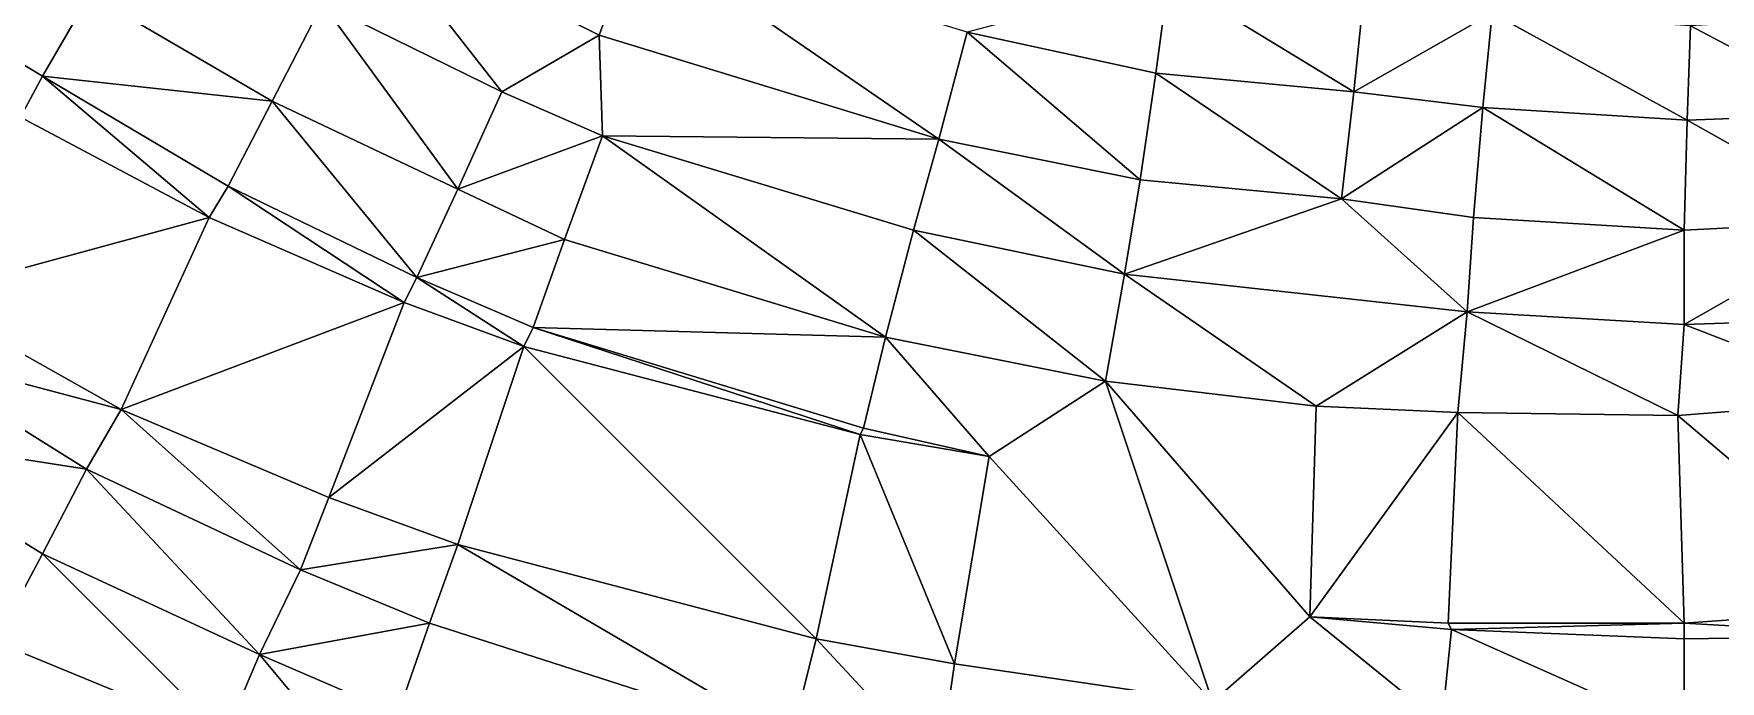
# Model space of a CAD drawing. Header units: millimetres. Extents: x 279405 to 280904, y 534349 to 535918.
# Drawn here: x 279933.1 to 280201.2, y 534623.8 to 534726.8 of the extents above; entities that cross this region are included whole.
import ezdxf

# ---------------------------------------------------------------- set-up
doc = ezdxf.new("R2010")
doc.units = ezdxf.units.MM
doc.layers.add('Карьер_конец_отработки', color=1, linetype='Continuous')

msp = doc.modelspace()

# ---------------------------------------------------------------- linework, layer by layer
at = {"layer": 'Карьер_конец_отработки', "color": 21, "true_color": 0xff914f}
for points in [[(280007.499989, 534717.500004, -50.000002), (279985.999989, 534745.000004, -50.000002), (279978.999989, 534731.500004, -50.000002), (280007.499989, 534717.500004, -50.000002)], [(280007.499989, 534717.500004, -50.000002), (280022.999989, 534726.500004, -50.000002), (279985.999989, 534745.000004, -50.000002), (280007.499989, 534717.500004, -50.000002)], [(280022.999989, 534726.500004, -50.000002), (280028.999989, 534743.000004, -80.000002), (279985.999989, 534745.000004, -50.000002), (280022.999989, 534726.500004, -50.000002)], [(280076.999989, 534710.000004, -50.000002), (280028.999989, 534743.000004, -80.000002), (280022.999989, 534726.500004, -50.000002), (280076.999989, 534710.000004, -50.000002)], [(280076.999989, 534710.000004, -50.000002), (280081.499989, 534727.000004, -80.000002), (280028.999989, 534743.000004, -80.000002), (280076.999989, 534710.000004, -50.000002)], [(280111.499989, 534720.500004, -80.000002), (280113.499989, 534735.500004, -80.000002), (280081.499989, 534727.000004, -80.000002), (280111.499989, 534720.500004, -80.000002)], [(280142.999989, 534717.500004, -80.000002), (280113.499989, 534735.500004, -80.000002), (280111.499989, 534720.500004, -80.000002), (280142.999989, 534717.500004, -80.000002)], [(280142.999989, 534717.500004, -80.000002), (280144.499989, 534732.500004, -80.000002), (280113.499989, 534735.500004, -80.000002), (280142.999989, 534717.500004, -80.000002)], [(279930.999989, 534713.500004, -6.449999), (279934.499989, 534720.000004, -20.000002), (279912.999989, 534733.000004, -20.000002), (279930.999989, 534713.500004, -6.449999)], [(279934.499989, 534720.000004, -20.000002), (279941.999989, 534733.000004, -20.000002), (279912.999989, 534733.000004, -20.000002), (279934.499989, 534720.000004, -20.000002)], [(279970.999989, 534716.000004, -20.000002), (279941.999989, 534733.000004, -20.000002), (279934.499989, 534720.000004, -20.000002), (279970.999989, 534716.000004, -20.000002)], [(279970.999989, 534716.000004, -20.000002), (279978.999989, 534731.500004, -50.000002), (279941.999989, 534733.000004, -20.000002), (279970.999989, 534716.000004, -20.000002)], [(280000.499989, 534702.000004, -20.000002), (279978.999989, 534731.500004, -50.000002), (279970.999989, 534716.000004, -20.000002), (280000.499989, 534702.000004, -20.000002)], [(280000.499989, 534702.000004, -20.000002), (280007.499989, 534717.500004, -50.000002), (279978.999989, 534731.500004, -50.000002), (280000.499989, 534702.000004, -20.000002)], [(280164.999989, 534730.000004, -80.000002), (280144.499989, 534732.500004, -80.000002), (280142.999989, 534717.500004, -80.000002), (280164.999989, 534730.000004, -80.000002)], [(280163.499989, 534715.000004, -80.000002), (280164.999989, 534730.000004, -80.000002), (280142.999989, 534717.500004, -80.000002), (280163.499989, 534715.000004, -80.000002)], [(280195.999989, 534713.000004, -80.000002), (280164.999989, 534730.000004, -80.000002), (280163.499989, 534715.000004, -80.000002), (280195.999989, 534713.000004, -80.000002)], [(280195.999989, 534713.000004, -80.000002), (280196.499989, 534728.000004, -80.000002), (280164.999989, 534730.000004, -80.000002), (280195.999989, 534713.000004, -80.000002)], [(280222.999989, 534714.000004, -80.000002), (280221.499989, 534729.500004, -80.000002), (280196.499989, 534728.000004, -80.000002), (280222.999989, 534714.000004, -80.000002)], [(280023.499989, 534710.500004, -50.000002), (280022.999989, 534726.500004, -50.000002), (280007.499989, 534717.500004, -50.000002), (280023.499989, 534710.500004, -50.000002)], [(280023.499989, 534710.500004, -50.000002), (280076.999989, 534710.000004, -50.000002), (280022.999989, 534726.500004, -50.000002), (280023.499989, 534710.500004, -50.000002)], [(280108.999989, 534703.500004, -50.000002), (280081.499989, 534727.000004, -80.000002), (280076.999989, 534710.000004, -50.000002), (280108.999989, 534703.500004, -50.000002)], [(280108.999989, 534703.500004, -50.000002), (280111.499989, 534720.500004, -80.000002), (280081.499989, 534727.000004, -80.000002), (280108.999989, 534703.500004, -50.000002)], [(280222.999989, 534714.000004, -80.000002), (280196.499989, 534728.000004, -80.000002), (280195.999989, 534713.000004, -80.000002), (280222.999989, 534714.000004, -80.000002)], [(279960.999989, 534697.500004, -9.299997), (279934.499989, 534720.000004, -20.000002), (279930.999989, 534713.500004, -6.449999), (279960.999989, 534697.500004, -9.299997)], [(279960.999989, 534697.500004, -9.299997), (279963.999989, 534702.500004, -20.000002), (279934.499989, 534720.000004, -20.000002), (279960.999989, 534697.500004, -9.299997)], [(279963.999989, 534702.500004, -20.000002), (279970.999989, 534716.000004, -20.000002), (279934.499989, 534720.000004, -20.000002), (279963.999989, 534702.500004, -20.000002)], [(280140.999989, 534700.500004, -50.000002), (280111.499989, 534720.500004, -80.000002), (280108.999989, 534703.500004, -50.000002), (280140.999989, 534700.500004, -50.000002)], [(280140.999989, 534700.500004, -50.000002), (280142.999989, 534717.500004, -80.000002), (280111.499989, 534720.500004, -80.000002), (280140.999989, 534700.500004, -50.000002)], [(280023.499989, 534710.500004, -50.000002), (280007.499989, 534717.500004, -50.000002), (280000.499989, 534702.000004, -20.000002), (280023.499989, 534710.500004, -50.000002)], [(280163.499989, 534715.000004, -80.000002), (280142.999989, 534717.500004, -80.000002), (280140.999989, 534700.500004, -50.000002), (280163.499989, 534715.000004, -80.000002)], [(279993.999989, 534688.000004, -20.000002), (279970.999989, 534716.000004, -20.000002), (279963.999989, 534702.500004, -20.000002), (279993.999989, 534688.000004, -20.000002)], [(279993.999989, 534688.000004, -20.000002), (280000.499989, 534702.000004, -20.000002), (279970.999989, 534716.000004, -20.000002), (279993.999989, 534688.000004, -20.000002)], [(280161.999989, 534697.500004, -50.000002), (280163.499989, 534715.000004, -80.000002), (280140.999989, 534700.500004, -50.000002), (280161.999989, 534697.500004, -50.000002)], [(280195.499989, 534695.500004, -50.000002), (280163.499989, 534715.000004, -80.000002), (280161.999989, 534697.500004, -50.000002), (280195.499989, 534695.500004, -50.000002)], [(280195.499989, 534695.500004, -50.000002), (280195.999989, 534713.000004, -80.000002), (280163.499989, 534715.000004, -80.000002), (280195.499989, 534695.500004, -50.000002)], [(279960.999989, 534697.500004, -9.299997), (279930.999989, 534713.500004, -6.449999), (279914.999989, 534685.000004, -6.449999), (279960.999989, 534697.500004, -9.299997)], [(280224.499989, 534697.000004, -50.000002), (280195.999989, 534713.000004, -80.000002), (280195.499989, 534695.500004, -50.000002), (280224.499989, 534697.000004, -50.000002)], [(280224.499989, 534697.000004, -50.000002), (280222.999989, 534714.000004, -80.000002), (280195.999989, 534713.000004, -80.000002), (280224.499989, 534697.000004, -50.000002)], [(280017.499989, 534694.000004, -20.000002), (280023.499989, 534710.500004, -50.000002), (280000.499989, 534702.000004, -20.000002), (280017.499989, 534694.000004, -20.000002)], [(280068.499989, 534678.500004, -20.000002), (280023.499989, 534710.500004, -50.000002), (280017.499989, 534694.000004, -20.000002), (280068.499989, 534678.500004, -20.000002)], [(280068.499989, 534678.500004, -20.000002), (280072.999989, 534695.500004, -50.000002), (280023.499989, 534710.500004, -50.000002), (280068.499989, 534678.500004, -20.000002)], [(280072.999989, 534695.500004, -50.000002), (280076.999989, 534710.000004, -50.000002), (280023.499989, 534710.500004, -50.000002), (280072.999989, 534695.500004, -50.000002)], [(280106.499989, 534688.500004, -50.000002), (280076.999989, 534710.000004, -50.000002), (280072.999989, 534695.500004, -50.000002), (280106.499989, 534688.500004, -50.000002)], [(280106.499989, 534688.500004, -50.000002), (280108.999989, 534703.500004, -50.000002), (280076.999989, 534710.000004, -50.000002), (280106.499989, 534688.500004, -50.000002)], [(279991.999989, 534684.000004, -12.059999), (279963.999989, 534702.500004, -20.000002), (279960.999989, 534697.500004, -9.299997), (279991.999989, 534684.000004, -12.059999)], [(279991.999989, 534684.000004, -12.059999), (279993.999989, 534688.000004, -20.000002), (279963.999989, 534702.500004, -20.000002), (279991.999989, 534684.000004, -12.059999)], [(280017.499989, 534694.000004, -20.000002), (280000.499989, 534702.000004, -20.000002), (279993.999989, 534688.000004, -20.000002), (280017.499989, 534694.000004, -20.000002)], [(280140.999989, 534700.500004, -50.000002), (280108.999989, 534703.500004, -50.000002), (280106.499989, 534688.500004, -50.000002), (280140.999989, 534700.500004, -50.000002)], [(280160.999989, 534682.500004, -50.000002), (280140.999989, 534700.500004, -50.000002), (280106.499989, 534688.500004, -50.000002), (280160.999989, 534682.500004, -50.000002)], [(280160.999989, 534682.500004, -50.000002), (280161.999989, 534697.500004, -50.000002), (280140.999989, 534700.500004, -50.000002), (280160.999989, 534682.500004, -50.000002)], [(279946.999989, 534667.000004, -9.299997), (279960.999989, 534697.500004, -9.299997), (279914.999989, 534685.000004, -6.449999), (279946.999989, 534667.000004, -9.299997)], [(279991.999989, 534684.000004, -12.059999), (279960.999989, 534697.500004, -9.299997), (279946.999989, 534667.000004, -9.299997), (279991.999989, 534684.000004, -12.059999)], [(280195.499989, 534695.500004, -50.000002), (280161.999989, 534697.500004, -50.000002), (280160.999989, 534682.500004, -50.000002), (280195.499989, 534695.500004, -50.000002)], [(280195.499989, 534680.500004, -50.000002), (280224.499989, 534697.000004, -50.000002), (280195.499989, 534695.500004, -50.000002), (280195.499989, 534680.500004, -50.000002)], [(280225.999989, 534681.500004, -50.000002), (280224.499989, 534697.000004, -50.000002), (280195.499989, 534680.500004, -50.000002), (280225.999989, 534681.500004, -50.000002)], [(280012.499989, 534680.000004, -20.000002), (280017.499989, 534694.000004, -20.000002), (279993.999989, 534688.000004, -20.000002), (280012.499989, 534680.000004, -20.000002)], [(280068.499989, 534678.500004, -20.000002), (280017.499989, 534694.000004, -20.000002), (280012.499989, 534680.000004, -20.000002), (280068.499989, 534678.500004, -20.000002)], [(280103.499989, 534671.500004, -20.000002), (280072.999989, 534695.500004, -50.000002), (280068.499989, 534678.500004, -20.000002), (280103.499989, 534671.500004, -20.000002)], [(280103.499989, 534671.500004, -20.000002), (280106.499989, 534688.500004, -50.000002), (280072.999989, 534695.500004, -50.000002), (280103.499989, 534671.500004, -20.000002)], [(280195.499989, 534680.500004, -50.000002), (280195.499989, 534695.500004, -50.000002), (280160.999989, 534682.500004, -50.000002), (280195.499989, 534680.500004, -50.000002)], [(280010.999989, 534677.000004, -13.729998), (279993.999989, 534688.000004, -20.000002), (279991.999989, 534684.000004, -12.059999), (280010.999989, 534677.000004, -13.729998)], [(280010.999989, 534677.000004, -13.729998), (280012.499989, 534680.000004, -20.000002), (279993.999989, 534688.000004, -20.000002), (280010.999989, 534677.000004, -13.729998)], [(280136.984609, 534667.501835, -20.000002), (280106.499989, 534688.500004, -50.000002), (280103.499989, 534671.500004, -20.000002), (280136.984609, 534667.501835, -20.000002)], [(280136.984609, 534667.501835, -20.000002), (280160.999989, 534682.500004, -50.000002), (280106.499989, 534688.500004, -50.000002), (280136.984609, 534667.501835, -20.000002)], [(279946.999989, 534667.000004, -9.299997), (279914.999989, 534685.000004, -6.449999), (279910.999989, 534676.500004, 9.999998), (279946.999989, 534667.000004, -9.299997)], [(279979.999989, 534653.000004, -12.059999), (279991.999989, 534684.000004, -12.059999), (279946.999989, 534667.000004, -9.299997), (279979.999989, 534653.000004, -12.059999)], [(280010.999989, 534677.000004, -13.729998), (279991.999989, 534684.000004, -12.059999), (279979.999989, 534653.000004, -12.059999), (280010.999989, 534677.000004, -13.729998)], [(280136.999989, 534667.500004, -20.000002), (280160.999989, 534682.500004, -50.000002), (280136.984609, 534667.501835, -20.000002), (280136.999989, 534667.500004, -20.000002)], [(280159.499989, 534666.500004, -21.899996), (280160.999989, 534682.500004, -50.000002), (280136.999989, 534667.500004, -20.000002), (280159.499989, 534666.500004, -21.899996)], [(280194.499989, 534666.000004, -24.809999), (280160.999989, 534682.500004, -50.000002), (280159.499989, 534666.500004, -21.899996), (280194.499989, 534666.000004, -24.809999)], [(280194.499989, 534666.000004, -24.809999), (280195.499989, 534680.500004, -50.000002), (280160.999989, 534682.500004, -50.000002), (280194.499989, 534666.000004, -24.809999)], [(280064.499989, 534663.000004, -18.289995), (280012.499989, 534680.000004, -20.000002), (280010.999989, 534677.000004, -13.729998), (280064.499989, 534663.000004, -18.289995)], [(280064.499989, 534663.000004, -18.289995), (280064.999989, 534664.000004, -20.000002), (280012.499989, 534680.000004, -20.000002), (280064.499989, 534663.000004, -18.289995)], [(280064.999989, 534664.000004, -20.000002), (280068.499989, 534678.500004, -20.000002), (280012.499989, 534680.000004, -20.000002), (280064.999989, 534664.000004, -20.000002)], [(280226.499989, 534668.500004, -27.369997), (280195.499989, 534680.500004, -50.000002), (280194.499989, 534666.000004, -24.809999), (280226.499989, 534668.500004, -27.369997)], [(280226.499989, 534668.500004, -27.369997), (280225.999989, 534681.500004, -50.000002), (280195.499989, 534680.500004, -50.000002), (280226.499989, 534668.500004, -27.369997)], [(280084.999989, 534659.500004, -20.000002), (280068.499989, 534678.500004, -20.000002), (280064.999989, 534664.000004, -20.000002), (280084.999989, 534659.500004, -20.000002)], [(280084.999989, 534659.500004, -20.000002), (280103.499989, 534671.500004, -20.000002), (280068.499989, 534678.500004, -20.000002), (280084.999989, 534659.500004, -20.000002)], [(279941.499989, 534657.500004, 9.999998), (279910.999989, 534676.500004, 9.999998), (279902.999989, 534663.500004, 9.999998), (279941.499989, 534657.500004, 9.999998)], [(279941.499989, 534657.500004, 9.999998), (279946.999989, 534667.000004, -9.299997), (279910.999989, 534676.500004, 9.999998), (279941.499989, 534657.500004, 9.999998)], [(280000.499989, 534645.500004, -13.729998), (280010.999989, 534677.000004, -13.729998), (279979.999989, 534653.000004, -12.059999), (280000.499989, 534645.500004, -13.729998)], [(280057.499989, 534630.500004, -18.289995), (280010.999989, 534677.000004, -13.729998), (280000.499989, 534645.500004, -13.729998), (280057.499989, 534630.500004, -18.289995)], [(280057.499989, 534630.500004, -18.289995), (280064.499989, 534663.000004, -18.289995), (280010.999989, 534677.000004, -13.729998), (280057.499989, 534630.500004, -18.289995)], [(280120.499989, 534620.500004, -20.000002), (280103.499989, 534671.500004, -20.000002), (280084.999989, 534659.500004, -20.000002), (280120.499989, 534620.500004, -20.000002)], [(280120.499989, 534620.500004, -20.000002), (280135.999989, 534634.000004, -20.000002), (280103.499989, 534671.500004, -20.000002), (280120.499989, 534620.500004, -20.000002)], [(280135.999989, 534634.000004, -20.000002), (280136.984609, 534667.501835, -20.000002), (280103.499989, 534671.500004, -20.000002), (280135.999989, 534634.000004, -20.000002)], [(279975.499989, 534641.500004, 9.999998), (279946.999989, 534667.000004, -9.299997), (279941.499989, 534657.500004, 9.999998), (279975.499989, 534641.500004, 9.999998)], [(279975.499989, 534641.500004, 9.999998), (279979.999989, 534653.000004, -12.059999), (279946.999989, 534667.000004, -9.299997), (279975.499989, 534641.500004, 9.999998)], [(280136.999989, 534667.500004, -20.000002), (280136.984609, 534667.501835, -20.000002), (280135.999989, 534634.000004, -20.000002), (280136.999989, 534667.500004, -20.000002)], [(280159.499989, 534666.500004, -21.899996), (280136.999989, 534667.500004, -20.000002), (280135.999989, 534634.000004, -20.000002), (280159.499989, 534666.500004, -21.899996)], [(280157.999989, 534633.000004, -21.899996), (280159.499989, 534666.500004, -21.899996), (280135.999989, 534634.000004, -20.000002), (280157.999989, 534633.000004, -21.899996)], [(280195.499989, 534633.000004, -24.809999), (280159.499989, 534666.500004, -21.899996), (280157.999989, 534633.000004, -21.899996), (280195.499989, 534633.000004, -24.809999)], [(280195.499989, 534633.000004, -24.809999), (280194.499989, 534666.000004, -24.809999), (280159.499989, 534666.500004, -21.899996), (280195.499989, 534633.000004, -24.809999)], [(280230.499989, 534635.500004, -27.369997), (280226.499989, 534668.500004, -27.369997), (280194.499989, 534666.000004, -24.809999), (280230.499989, 534635.500004, -27.369997)], [(280084.999989, 534659.500004, -20.000002), (280064.999989, 534664.000004, -20.000002), (280064.499989, 534663.000004, -18.289995), (280084.999989, 534659.500004, -20.000002)], [(280195.499989, 534633.000004, -24.809999), (280230.499989, 534635.500004, -27.369997), (280194.499989, 534666.000004, -24.809999), (280195.499989, 534633.000004, -24.809999)], [(279926.999989, 534630.000004, 36.849997), (279934.499989, 534644.000004, 9.999998), (279902.999989, 534663.500004, 9.999998), (279926.999989, 534630.000004, 36.849997)], [(279934.499989, 534644.000004, 9.999998), (279941.499989, 534657.500004, 9.999998), (279902.999989, 534663.500004, 9.999998), (279934.499989, 534644.000004, 9.999998)], [(280079.499989, 534626.500004, -20.000002), (280064.499989, 534663.000004, -18.289995), (280057.499989, 534630.500004, -18.289995), (280079.499989, 534626.500004, -20.000002)], [(280079.499989, 534626.500004, -20.000002), (280084.999989, 534659.500004, -20.000002), (280064.499989, 534663.000004, -18.289995), (280079.499989, 534626.500004, -20.000002)], [(280120.499989, 534620.500004, -20.000002), (280084.999989, 534659.500004, -20.000002), (280079.499989, 534626.500004, -20.000002), (280120.499989, 534620.500004, -20.000002)], [(279968.999989, 534628.000004, 9.999998), (279941.499989, 534657.500004, 9.999998), (279934.499989, 534644.000004, 9.999998), (279968.999989, 534628.000004, 9.999998)], [(279968.999989, 534628.000004, 9.999998), (279975.499989, 534641.500004, 9.999998), (279941.499989, 534657.500004, 9.999998), (279968.999989, 534628.000004, 9.999998)], [(280000.499989, 534645.500004, -13.729998), (279979.999989, 534653.000004, -12.059999), (279975.499989, 534641.500004, 9.999998), (280000.499989, 534645.500004, -13.729998)], [(279995.999989, 534633.000004, 9.999998), (280000.499989, 534645.500004, -13.729998), (279975.499989, 534641.500004, 9.999998), (279995.999989, 534633.000004, 9.999998)], [(280053.499989, 534614.500004, 9.999998), (280000.499989, 534645.500004, -13.729998), (279995.999989, 534633.000004, 9.999998), (280053.499989, 534614.500004, 9.999998)], [(280053.499989, 534614.500004, 9.999998), (280057.499989, 534630.500004, -18.289995), (280000.499989, 534645.500004, -13.729998), (280053.499989, 534614.500004, 9.999998)], [(279963.499989, 534615.000004, 33.700003), (279934.499989, 534644.000004, 9.999998), (279926.999989, 534630.000004, 36.849997), (279963.499989, 534615.000004, 33.700003)], [(279963.499989, 534615.000004, 33.700003), (279968.999989, 534628.000004, 9.999998), (279934.499989, 534644.000004, 9.999998), (279963.499989, 534615.000004, 33.700003)], [(279995.999989, 534633.000004, 9.999998), (279975.499989, 534641.500004, 9.999998), (279968.999989, 534628.000004, 9.999998), (279995.999989, 534633.000004, 9.999998)], [(280230.499989, 534631.000004, -20.000002), (280230.499989, 534635.500004, -27.369997), (280195.499989, 534633.000004, -24.809999), (280230.499989, 534631.000004, -20.000002)], [(279990.999989, 534618.500004, 9.999998), (279995.999989, 534633.000004, 9.999998), (279968.999989, 534628.000004, 9.999998), (279990.999989, 534618.500004, 9.999998)], [(280053.499989, 534614.500004, 9.999998), (279995.999989, 534633.000004, 9.999998), (279990.999989, 534618.500004, 9.999998), (280053.499989, 534614.500004, 9.999998)], [(280156.999989, 534617.000004, -20.000002), (280135.999989, 534634.000004, -20.000002), (280120.499989, 534620.500004, -20.000002), (280156.999989, 534617.000004, -20.000002)], [(280156.999989, 534617.000004, -20.000002), (280158.499989, 534632.000004, -20.000002), (280135.999989, 534634.000004, -20.000002), (280156.999989, 534617.000004, -20.000002)], [(280158.499989, 534632.000004, -20.000002), (280157.999989, 534633.000004, -21.899996), (280135.999989, 534634.000004, -20.000002), (280158.499989, 534632.000004, -20.000002)], [(280195.499989, 534615.500004, -20.000002), (280158.499989, 534632.000004, -20.000002), (280156.999989, 534617.000004, -20.000002), (280195.499989, 534615.500004, -20.000002)], [(280158.499989, 534632.000004, -20.000002), (280195.499989, 534633.000004, -24.809999), (280157.999989, 534633.000004, -21.899996), (280158.499989, 534632.000004, -20.000002)], [(280195.499989, 534630.500004, -20.000002), (280195.499989, 534633.000004, -24.809999), (280158.499989, 534632.000004, -20.000002), (280195.499989, 534630.500004, -20.000002)], [(280195.499989, 534615.500004, -20.000002), (280195.499989, 534630.500004, -20.000002), (280158.499989, 534632.000004, -20.000002), (280195.499989, 534615.500004, -20.000002)], [(280230.499989, 534631.000004, -20.000002), (280195.499989, 534633.000004, -24.809999), (280195.499989, 534630.500004, -20.000002), (280230.499989, 534631.000004, -20.000002)], [(279963.499989, 534615.000004, 33.700003), (279926.999989, 534630.000004, 36.849997), (279922.999989, 534621.000004, 36.849997), (279963.499989, 534615.000004, 33.700003)], [(280076.999989, 534609.500004, 9.999998), (280057.499989, 534630.500004, -18.289995), (280053.499989, 534614.500004, 9.999998), (280076.999989, 534609.500004, 9.999998)], [(280076.999989, 534609.500004, 9.999998), (280079.499989, 534626.500004, -20.000002), (280057.499989, 534630.500004, -18.289995), (280076.999989, 534609.500004, 9.999998)], [(280195.499989, 534615.500004, -20.000002), (280230.499989, 534631.000004, -20.000002), (280195.499989, 534630.500004, -20.000002), (280195.499989, 534615.500004, -20.000002)], [(280231.499989, 534616.000004, -20.000002), (280230.499989, 534631.000004, -20.000002), (280195.499989, 534615.500004, -20.000002), (280231.499989, 534616.000004, -20.000002)], [(279986.499989, 534607.000004, 31.740004), (279968.999989, 534628.000004, 9.999998), (279963.499989, 534615.000004, 33.700003), (279986.499989, 534607.000004, 31.740004)], [(279986.499989, 534607.000004, 31.740004), (279990.999989, 534618.500004, 9.999998), (279968.999989, 534628.000004, 9.999998), (279986.499989, 534607.000004, 31.740004)], [(280120.499989, 534620.500004, -20.000002), (280079.499989, 534626.500004, -20.000002), (280076.999989, 534609.500004, 9.999998), (280120.499989, 534620.500004, -20.000002)]]:
    msp.add_3dface(points, dxfattribs=at)

doc.saveas('drawing.dxf')
